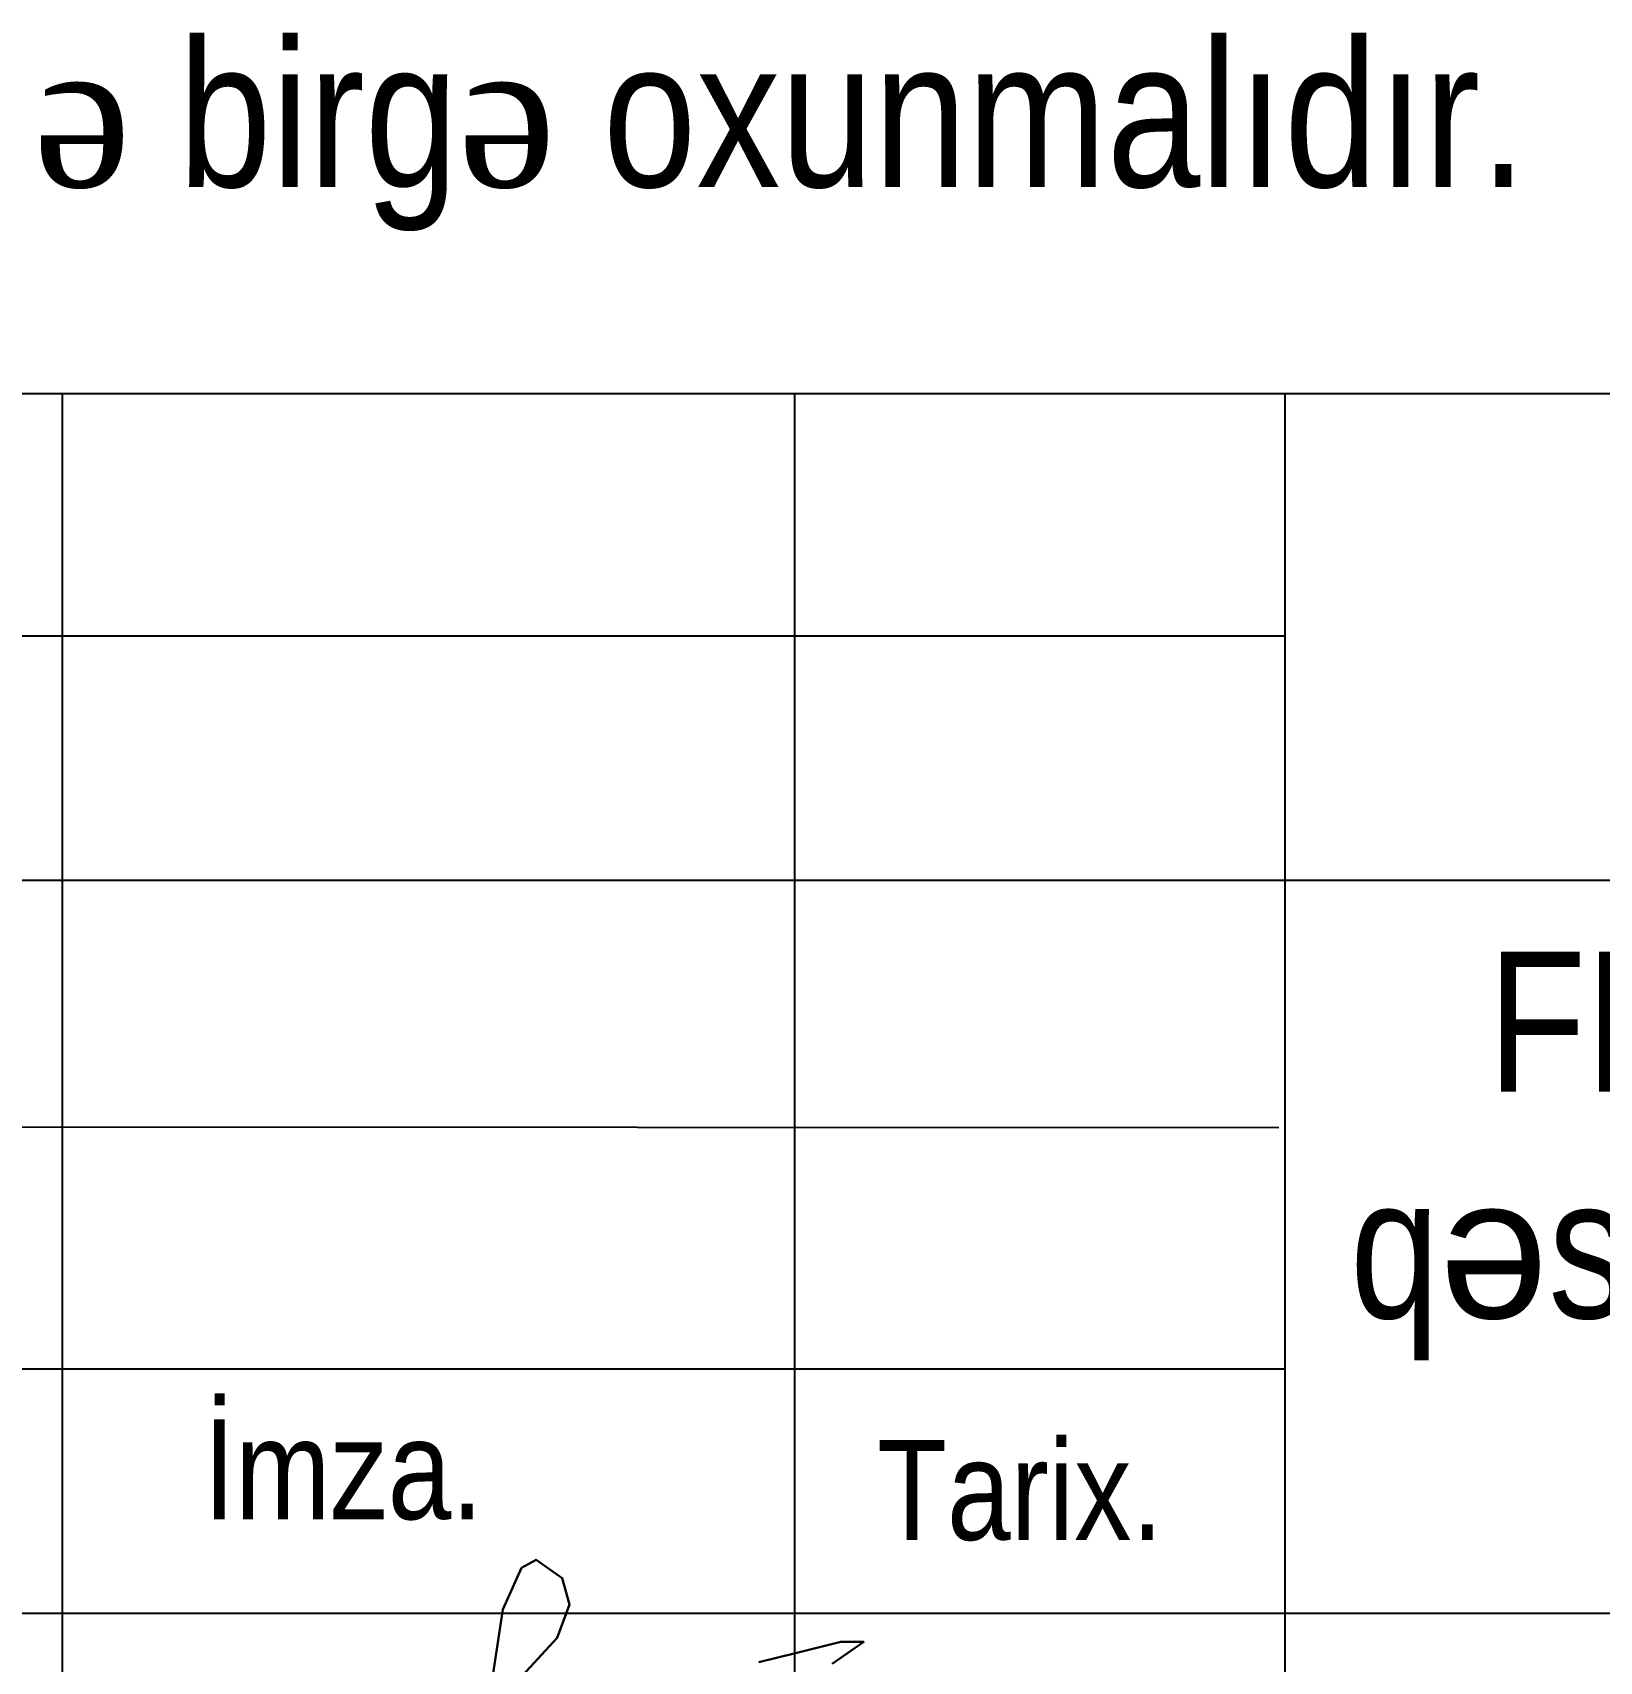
# Model space of a CAD drawing. Header units: millimetres. Extents: x 806395 to 2097197, y -233789 to 193681.
# Drawn here: x 2082130 to 2085338, y -142132 to -138798 of the extents above; entities that cross this region are included whole.
import ezdxf

# ---------------------------------------------------------------- set-up
doc = ezdxf.new("R2010")
doc.units = ezdxf.units.MM
doc.layers.add('0_Ном._пера__7', color=7, linetype='Continuous', lineweight=60)
doc.styles.add('style6', font='ARIALN.TTF', dxfattribs={"height": 300})

# ---------------------------------------------------------------- blocks, each defined once
blk = doc.blocks.new('ntnntyht')
at = {"lineweight": 25, "ltscale": 15}
for p, q in [((1983715.1, -44360.7), (2003044.9, -44360.7)), ((1987892, -44360.7), (1987892, -50104.7)), ((1989459.2, -50104.7), (1989459.2, -44360.9)), ((1990506.7, -44360.9), (1990506.7, -50106.1)), ((1983723.2, -44879.2), (1990506.7, -44879.2)), ((1983723.2, -45401.6), (1990506.7, -45401.6)), ((1990506.7, -45401.6), (2003046.2, -45401.6)), ((1990494, -45931.4), (1983713.7, -45926.7)), ((1983723.2, -46446.5), (1990506.7, -46446.5)), ((1983723.2, -46968.9), (1990506.7, -46968.9)), ((1990506.7, -46968.9), (2003044.1, -46968.9))]:
    blk.add_line(p, q, dxfattribs=at)
at = {"lineweight": 5, "ltscale": 15}
for p, q in [((1985804.8, -44360.7), (1987894.5, -44360.7)), ((1989461.8, -44360.9), (1990506.7, -44360.9)), ((1990499.8, -44879.3), (1990499.8, -44879.3))]:
    blk.add_line(p, q, dxfattribs=at)
at = {"color": 7, "lineweight": 30}
for points in [[(1988851.5, -47128.8), (1988951, -47021.5), (1988977.4, -46950), (1988961.7, -46894.2), (1988905.9, -46854.8), (1988874.4, -46872), (1988834.3, -46960.7), (1988809.3, -47125.9)], [(1989382, -47073.5), (1989460.3, -47054.2), (1989557.1, -47030.3), (1989606.4, -47030.3), (1989579, -47049.2), (1989538.8, -47077)]]:
    blk.add_lwpolyline(points, dxfattribs=at)
at = {"lineweight": 25, "width": 6455.657, "attachment_point": 1, "style": 'style6'}
for s, insert, char_height in [('{\\fArial Narrow|b0|i0|c238|p34;İmza.\\fArial|b0|i0|c238|p34; }', (1988194.2, -46554.2), 213.615), ('Tarix.', (1989635, -46598.5), 213.61)]:
    blk.add_mtext(s, dxfattribs=dict(at, insert=insert, char_height=char_height))
at = {"layer": '0_Ном._пера__7', "linetype": 'Continuous', "insert": (1996716.9, -46233.2), "char_height": 300, "width": 13776.743, "attachment_point": 5, "line_spacing_factor": 0.967685, "style": 'style6'}
blk.add_mtext('{\\fArial Narrow|b0|i0|c238|p34;FHN-nin Dövl\\fArial|b0|i0|c238|p38;ə\\fArial Narrow|b0|i0|c238|p34;t Yanğından Mühafiz\\fArial|b0|i0|c238|p38;ə\\fArial Narrow|b0|i0|c238|p34; Xidm\\fArial|b0|i0|c238|p38;ə\\fArial Narrow|b0|i0|c238|p34;tinin} {\\fArial Narrow|b0|i0|c238|p34;Xocav\\fArial|b0|i0|c238|p38;ə\\fArial Narrow|b0|i0|c238|p34;nd rayonun Hadrut\\P q\\fArial|b0|i0|c238|p38;ə\\fArial Narrow|b0|i0|c238|p34;s\\fArial|b0|i0|c238|p38;ə\\fArial Narrow|b0|i0|c238|p34;b\\fArial|b0|i0|c238|p38;ə\\fArial Narrow|b0|i0|c238|p34;sind\\fArial|b0|i0|c238|p38;ə\\fArial Narrow|b0|i0|c238|p34; Dövl\\fArial|b0|i0|c238|p38;ə\\fArial Narrow|b0|i0|c238|p34;t Yanğından Mühafiz\\fArial|b0|i0|c238|p38;ə\\fArial Narrow|b0|i0|c238|p34; Hiss\\fArial|b0|i0|c238|p38;ə\\fArial Narrow|b0|i0|c238|p34;sinin 4 çıxışlı Yanğınsöndürm\\fArial|b0|i0|c238|p38;ə\\P\\fArial Narrow|b0|i0|c238|p34; depo binasının tikintisi}.', dxfattribs=at)

msp = doc.modelspace()

# ---------------------------------------------------------------- block references
at = {"color": 3, "xscale": 0.9573202276254527, "yscale": 0.9573202276254527, "zscale": 0.9573202276254527}
msp.add_blockref('ntnntyht', (179141.232, -97069.001), dxfattribs=at)

# ---------------------------------------------------------------- texts
at = {"color": 0, "lineweight": 0, "insert": (2078309.594, -138813.773), "char_height": 300, "width": 21926.08481, "attachment_point": 1, "style": 'style6'}
msp.add_mtext('{\\fArial Narrow|b0|i0|c238|p34;1}. {\\fArial Narrow|b0|i0|c238|p34;Bu v\\fTimes New Roman|b0|i0|c238|p18;ə\\fArial Narrow|b0|i0|c238|p34;r\\fTimes New Roman|b0|i0|c238|p18;ə\\fArial Narrow|b0|i0|c238|p34;q }MT{\\fArial Narrow|b0|i0|c238|p34;- }3{\\fArial Narrow|b0|i0|c238|p34; v\\fTimes New Roman|b0|i0|c238|p18;ə\\fArial Narrow|b0|i0|c238|p34;r\\fTimes New Roman|b0|i0|c238|p18;ə\\fArial Narrow|b0|i0|c238|p34;ql\\fTimes New Roman|b0|i0|c238|p18;ə\\fArial Narrow|b0|i0|c238|p34; birg\\fTimes New Roman|b0|i0|c238|p18;ə\\fArial Narrow|b0|i0|c238|p34; oxunmalıdır.}', dxfattribs=at)

doc.saveas('drawing.dxf')
